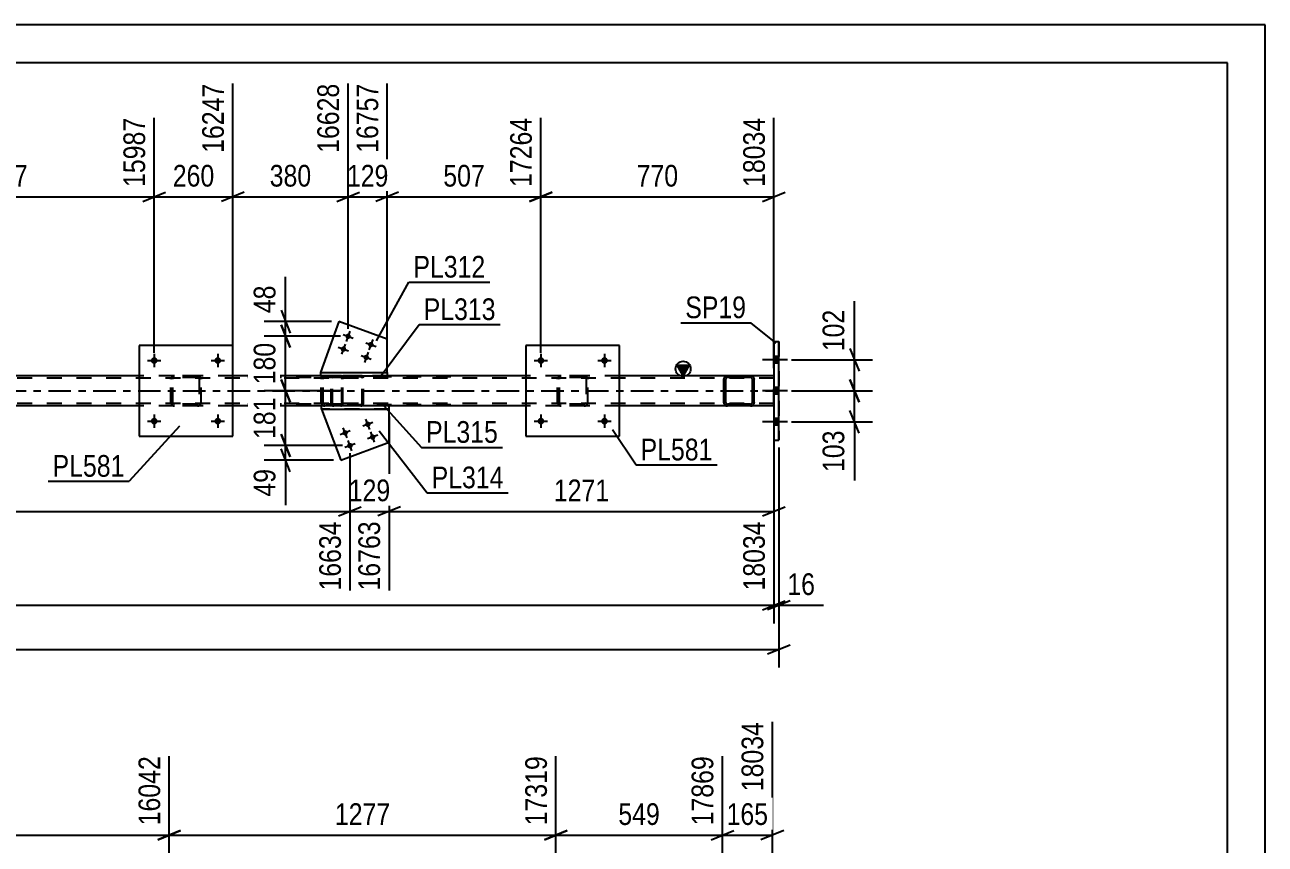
# Model space of a CAD drawing. Header units: millimetres. Extents: x 0 to 841, y 0 to 594.
# Drawn here: x 677.2 to 841, y 485.9 to 594 of the extents above; entities that cross this region are included whole.
import ezdxf

# ---------------------------------------------------------------- set-up
doc = ezdxf.new("R2010")
doc.units = ezdxf.units.MM
doc.linetypes.add('DXK_LINE_DOT2', pattern=[3.9198, 1.9599, -1.9599])
doc.linetypes.add('DXK_LINE_DOT3', pattern=[5.9187, 2.979, -0.9799, 0.9799, -0.9799])
doc.styles.add('Arial Narrow', font='ARIALN.TTF', dxfattribs={"height": 0.2})

# ---------------------------------------------------------------- blocks, each defined once
blk = doc.blocks.new('Unknown-318887657-1133 - 14856')
at = {"color": 5, "linetype": 'Continuous'}
for p, q in [((841, 594), (0, 594)), ((841, 0), (841, 594)), ((836, 589), (5, 589)), ((836, 5), (836, 589))]:
    blk.add_line(p, q, dxfattribs=at)
blk = doc.blocks.new('Part-318887657-5151 - 5121')
at = {"color": 2, "linetype": 'Continuous'}
for p, q in [((716.36, 543.29), (718.92, 536.52)), ((725.28, 538.92), (725.28, 543.29)), ((718.92, 536.52), (725.28, 538.92))]:
    blk.add_line(p, q, dxfattribs=at)
at = {"color": 7, "linetype": 'DXK_LINE_DOT2'}
blk.add_line((725.28, 543.29), (716.36, 543.29), dxfattribs=at)
blk = doc.blocks.new('Bolt-318887657-5152 - 5121')
at = {"linetype": 'Continuous'}
for points in [[(720.2, 552.76, -1), (719.53, 553.01, -1)], [(723.21, 551.67, -1), (722.53, 551.91, -1)], [(719.59, 551.07, -1), (718.91, 551.32, -1)], [(722.59, 549.98, -1), (721.92, 550.22, -1)]]:
    blk.add_hatch(color=1, dxfattribs=at).paths.add_polyline_path(points)
at = {"color": 1, "linetype": 'Continuous'}
for p, q in [((719.19, 553.13), (720.54, 552.64)), ((720.11, 553.56), (719.62, 552.21)), ((723.12, 552.47), (722.62, 551.11)), ((718.57, 551.44), (719.92, 550.95)), ((719.49, 551.87), (719, 550.52)), ((722.5, 550.78), (722.01, 549.42)), ((722.19, 552.04), (723.55, 551.54)), ((721.58, 550.35), (722.93, 549.85))]:
    blk.add_line(p, q, dxfattribs=at)
blk = doc.blocks.new('Part-318887657-5140 - 5121')
at = {"color": 2, "linetype": 'Continuous'}
for p, q in [((755.73, 551.69), (743.33, 551.69)), ((743.33, 551.69), (743.33, 539.69)), ((755.73, 539.69), (755.73, 551.69)), ((743.33, 539.69), (755.73, 539.69))]:
    blk.add_line(p, q, dxfattribs=at)
blk = doc.blocks.new('Bolt-318887657-5141 - 5121')
at = {"linetype": 'Continuous'}
for points in [[(722.13, 541.15, -1), (722.81, 541.4, -1)], [(719.14, 540.02, -1), (719.81, 540.27, -1)], [(722.77, 539.46, -1), (723.44, 539.72, -1)], [(719.77, 538.33, -1), (720.45, 538.59, -1)]]:
    blk.add_hatch(color=1, dxfattribs=at).paths.add_polyline_path(points)
at = {"color": 1, "linetype": 'Continuous'}
for p, q in [((719.73, 539.47), (719.22, 540.82)), ((723.14, 541.53), (721.79, 541.02)), ((722.72, 540.6), (722.21, 541.95)), ((720.15, 540.4), (718.8, 539.89)), ((720.36, 537.79), (719.86, 539.13)), ((723.78, 539.85), (722.43, 539.34)), ((723.36, 538.92), (722.85, 540.26)), ((720.78, 538.71), (719.44, 538.21))]:
    blk.add_line(p, q, dxfattribs=at)
blk = doc.blocks.new('Part-318887657-5146 - 5121')
at = {"color": 2, "linetype": 'Continuous'}
for p, q in [((725.28, 543.69), (716.36, 543.69)), ((716.36, 543.29), (716.36, 543.69)), ((716.36, 543.29), (725.28, 543.29)), ((725.28, 543.29), (725.28, 543.69))]:
    blk.add_line(p, q, dxfattribs=at)
blk = doc.blocks.new('Part-318887657-5157 - 5121')
at = {"color": 2, "linetype": 'Continuous'}
for p, q in [((718.65, 554.82), (716.2, 548.09)), ((725.04, 552.49), (718.65, 554.82)), ((725.04, 548.09), (725.04, 552.49))]:
    blk.add_line(p, q, dxfattribs=at)
at = {"color": 7, "linetype": 'DXK_LINE_DOT2'}
blk.add_line((716.2, 548.09), (725.04, 548.09), dxfattribs=at)
blk = doc.blocks.new('Bolt-318887657-5191 - 5121')
at = {"linetype": 'Continuous'}
for points in [[(694.69, 549.69, -1), (693.81, 549.69, -1)], [(703.09, 549.69, -1), (702.21, 549.69, -1)]]:
    blk.add_hatch(color=1, dxfattribs=at).paths.add_polyline_path(points)
at = {"color": 1, "linetype": 'Continuous'}
for p, q in [((694.25, 550.57), (694.25, 548.81)), ((702.65, 550.57), (702.65, 548.81)), ((693.37, 549.69), (695.13, 549.69)), ((701.77, 549.69), (703.53, 549.69))]:
    blk.add_line(p, q, dxfattribs=at)
blk = doc.blocks.new('Bolt-318887657-5192 - 5121')
at = {"linetype": 'Continuous'}
for points in [[(694.69, 541.69, -1), (693.81, 541.69, -1)], [(703.09, 541.69, -1), (702.21, 541.69, -1)]]:
    blk.add_hatch(color=1, dxfattribs=at).paths.add_polyline_path(points)
at = {"color": 1, "linetype": 'Continuous'}
for p, q in [((694.25, 542.57), (694.25, 540.81)), ((702.65, 542.57), (702.65, 540.81)), ((693.37, 541.69), (695.13, 541.69)), ((701.77, 541.69), (703.53, 541.69))]:
    blk.add_line(p, q, dxfattribs=at)
blk = doc.blocks.new('Bolt-318887657-5197 - 5121')
at = {"linetype": 'Continuous'}
for points in [[(745.77, 549.69, -1), (744.89, 549.69, -1)], [(754.17, 549.69, -1), (753.29, 549.69, -1)]]:
    blk.add_hatch(color=1, dxfattribs=at).paths.add_polyline_path(points)
at = {"color": 1, "linetype": 'Continuous'}
for p, q in [((745.33, 550.57), (745.33, 548.81)), ((753.73, 550.57), (753.73, 548.81)), ((744.45, 549.69), (746.21, 549.69)), ((752.85, 549.69), (754.61, 549.69))]:
    blk.add_line(p, q, dxfattribs=at)
blk = doc.blocks.new('Bolt-318887657-5198 - 5121')
at = {"linetype": 'Continuous'}
for points in [[(745.77, 541.69, -1), (744.89, 541.69, -1)], [(754.17, 541.69, -1), (753.29, 541.69, -1)]]:
    blk.add_hatch(color=1, dxfattribs=at).paths.add_polyline_path(points)
at = {"color": 1, "linetype": 'Continuous'}
for p, q in [((745.33, 542.57), (745.33, 540.81)), ((753.73, 542.57), (753.73, 540.81)), ((744.45, 541.69), (746.21, 541.69)), ((752.85, 541.69), (754.61, 541.69))]:
    blk.add_line(p, q, dxfattribs=at)
blk = doc.blocks.new('Part-318887657-5251 - 5121')
at = {"color": 7, "linetype": 'DXK_LINE_DOT2'}
for p, q in [((747.53, 547.21), (747.56, 547.4)), ((747.56, 547.4), (747.53, 547.21)), ((747.77, 547.21), (747.79, 547.3)), ((747.79, 547.3), (747.84, 547.38)), ((747.82, 547.66), (748.01, 547.69)), ((748.01, 547.69), (747.82, 547.66)), ((747.84, 547.38), (747.92, 547.43)), ((747.92, 547.43), (748.01, 547.45)), ((751.05, 547.69), (748.01, 547.69)), ((751.05, 547.45), (748.01, 547.45)), ((751.05, 547.69), (751.23, 547.66)), ((751.23, 547.66), (751.05, 547.69)), ((751.05, 547.45), (751.14, 547.43)), ((751.14, 547.43), (751.22, 547.38)), ((751.22, 547.38), (751.27, 547.3)), ((751.27, 547.3), (751.29, 547.21)), ((751.49, 547.4), (751.53, 547.21)), ((751.53, 547.21), (751.49, 547.4)), ((747.53, 544.17), (747.53, 547.21)), ((747.77, 544.17), (747.77, 547.21)), ((751.29, 547.21), (751.29, 544.17)), ((751.53, 544.17), (751.53, 547.21)), ((747.56, 543.99), (747.53, 544.17)), ((747.53, 544.17), (747.56, 543.99)), ((747.79, 544.08), (747.77, 544.17)), ((747.84, 544), (747.79, 544.08)), ((747.92, 543.95), (747.84, 544)), ((751.22, 544), (751.14, 543.95)), ((751.27, 544.08), (751.22, 544)), ((751.29, 544.17), (751.27, 544.08)), ((751.53, 544.17), (751.49, 543.99)), ((751.49, 543.99), (751.53, 544.17)), ((748.01, 543.69), (747.82, 543.73)), ((747.82, 543.73), (748.01, 543.69)), ((748.01, 543.93), (747.92, 543.95)), ((751.05, 543.93), (748.01, 543.93)), ((751.05, 543.69), (748.01, 543.69)), ((751.14, 543.95), (751.05, 543.93)), ((751.23, 543.73), (751.05, 543.69)), ((751.05, 543.69), (751.23, 543.73))]:
    blk.add_line(p, q, dxfattribs=at)
for centre, start, end in [((748.01, 547.21), 112.5, 157.5), ((748.01, 547.21), 112.5, 157.5), ((751.05, 547.21), 22.5, 67.5), ((751.05, 547.21), 22.5, 67.5), ((748.01, 544.17), 202.5, 247.5), ((748.01, 544.17), 202.5, 247.5), ((751.05, 544.17), 292.5, 337.5), ((751.05, 544.17), 292.5, 337.5)]:
    blk.add_arc(centre, 0.48, start, end, dxfattribs=at)
blk = doc.blocks.new('Part-318887657-5256 - 5121')
at = {"color": 2, "linetype": 'Continuous'}
for p, q in [((704.65, 551.69), (692.25, 551.69)), ((692.25, 551.69), (692.25, 539.69)), ((704.65, 539.69), (704.65, 551.69)), ((692.25, 539.69), (704.65, 539.69))]:
    blk.add_line(p, q, dxfattribs=at)
blk = doc.blocks.new('Part-318887657-5257 - 5121')
at = {"color": 7, "linetype": 'DXK_LINE_DOT2'}
for p, q in [((696.45, 547.21), (696.48, 547.4)), ((696.48, 547.4), (696.45, 547.21)), ((696.69, 547.21), (696.71, 547.3)), ((696.71, 547.3), (696.76, 547.38)), ((696.74, 547.66), (696.93, 547.69)), ((696.93, 547.69), (696.74, 547.66)), ((696.76, 547.38), (696.84, 547.43)), ((696.84, 547.43), (696.93, 547.45)), ((699.97, 547.69), (696.93, 547.69)), ((699.97, 547.45), (696.93, 547.45)), ((699.97, 547.69), (700.15, 547.66)), ((700.15, 547.66), (699.97, 547.69)), ((699.97, 547.45), (700.06, 547.43)), ((700.06, 547.43), (700.14, 547.38)), ((700.14, 547.38), (700.19, 547.3)), ((700.19, 547.3), (700.21, 547.21)), ((700.41, 547.4), (700.45, 547.21)), ((700.45, 547.21), (700.41, 547.4)), ((696.45, 544.17), (696.45, 547.21)), ((696.69, 544.17), (696.69, 547.21)), ((700.21, 547.21), (700.21, 544.17)), ((700.45, 544.17), (700.45, 547.21)), ((696.48, 543.99), (696.45, 544.17)), ((696.45, 544.17), (696.48, 543.99)), ((696.71, 544.08), (696.69, 544.17)), ((696.76, 544), (696.71, 544.08)), ((696.84, 543.95), (696.76, 544)), ((700.14, 544), (700.06, 543.95)), ((700.19, 544.08), (700.14, 544)), ((700.21, 544.17), (700.19, 544.08)), ((700.45, 544.17), (700.41, 543.99)), ((700.41, 543.99), (700.45, 544.17)), ((696.93, 543.69), (696.74, 543.73)), ((696.74, 543.73), (696.93, 543.69)), ((696.93, 543.93), (696.84, 543.95)), ((699.97, 543.93), (696.93, 543.93)), ((699.97, 543.69), (696.93, 543.69)), ((700.06, 543.95), (699.97, 543.93)), ((700.15, 543.73), (699.97, 543.69)), ((699.97, 543.69), (700.15, 543.73))]:
    blk.add_line(p, q, dxfattribs=at)
at = {"color": 7, "linetype": 'DXK_LINE_DOT3'}
blk.add_line((698.45, 545.69), (698.45, 545.69), dxfattribs=at)
at = {"color": 7, "linetype": 'DXK_LINE_DOT2'}
for centre, start, end in [((696.93, 547.21), 112.5, 157.5), ((696.93, 547.21), 112.5, 157.5), ((699.97, 547.21), 22.5, 67.5), ((699.97, 547.21), 22.5, 67.5), ((696.93, 544.17), 202.5, 247.5), ((696.93, 544.17), 202.5, 247.5), ((699.97, 544.17), 292.5, 337.5), ((699.97, 544.17), 292.5, 337.5)]:
    blk.add_arc(centre, 0.48, start, end, dxfattribs=at)
blk = doc.blocks.new('Part-318887657-5274 - 5121')
at = {"color": 2, "linetype": 'Continuous'}
for p, q in [((716.2, 548.09), (716.2, 547.69)), ((716.2, 548.09), (725.04, 548.09)), ((716.2, 547.69), (725.04, 547.69)), ((725.04, 548.09), (725.04, 547.69))]:
    blk.add_line(p, q, dxfattribs=at)
blk = doc.blocks.new('Part-318887657-5275 - 5121')
at = {"color": 2, "linetype": 'Continuous'}
for p, q in [((769.54, 547.39), (769.5, 547.21)), ((769.76, 547.3), (769.74, 547.21)), ((769.81, 547.38), (769.76, 547.3)), ((769.98, 547.69), (769.8, 547.65)), ((769.89, 547.43), (769.81, 547.38)), ((769.98, 547.45), (769.89, 547.43)), ((773.02, 547.69), (769.98, 547.69)), ((773.02, 547.45), (769.98, 547.45)), ((773.21, 547.65), (773.02, 547.69)), ((773.12, 547.43), (773.02, 547.45)), ((773.19, 547.38), (773.12, 547.43)), ((773.25, 547.3), (773.19, 547.38)), ((773.26, 547.21), (773.25, 547.3)), ((773.5, 547.21), (773.47, 547.39)), ((769.5, 544.17), (769.5, 547.21)), ((769.74, 544.17), (769.74, 547.21)), ((773.26, 544.17), (773.26, 547.21)), ((773.5, 544.17), (773.5, 547.21)), ((769.5, 544.17), (769.54, 543.98)), ((769.74, 544.17), (769.76, 544.07)), ((769.76, 544.07), (769.81, 544)), ((769.81, 544), (769.89, 543.95)), ((773.12, 543.95), (773.19, 544)), ((773.19, 544), (773.25, 544.07)), ((773.25, 544.07), (773.26, 544.17)), ((773.47, 543.98), (773.5, 544.17)), ((769.8, 543.72), (769.98, 543.69)), ((769.89, 543.95), (769.98, 543.93)), ((773.02, 543.93), (769.98, 543.93)), ((773.02, 543.69), (769.98, 543.69)), ((773.02, 543.93), (773.12, 543.95)), ((773.02, 543.69), (773.21, 543.72))]:
    blk.add_line(p, q, dxfattribs=at)
at = {"color": 7, "linetype": 'DXK_LINE_DOT2'}
for p, q in [((769.5, 547.21), (769.54, 547.39)), ((769.8, 547.65), (769.98, 547.69)), ((773.02, 547.69), (773.21, 547.65)), ((773.47, 547.39), (773.5, 547.21)), ((769.54, 543.98), (769.5, 544.17)), ((773.5, 544.17), (773.47, 543.98)), ((769.98, 543.69), (769.8, 543.72)), ((773.21, 543.72), (773.02, 543.69))]:
    blk.add_line(p, q, dxfattribs=at)
at = {"color": 7, "linetype": 'DXK_LINE_DOT3'}
blk.add_line((771.5, 545.69), (771.5, 545.69), dxfattribs=at)
at = {"color": 2, "linetype": 'Continuous'}
for centre, start, end in [((769.98, 547.21), 112.5, 157.5), ((773.02, 547.21), 22.5, 67.5), ((769.98, 544.17), 202.5, 247.5), ((773.02, 544.17), 292.5, 337.5)]:
    blk.add_arc(centre, 0.48, start, end, dxfattribs=at)
at = {"color": 7, "linetype": 'DXK_LINE_DOT2'}
for centre, start, end in [((769.98, 547.21), 112.5, 157.5), ((773.02, 547.21), 22.5, 67.5), ((769.98, 544.17), 202.5, 247.5), ((773.02, 544.17), 292.5, 337.5)]:
    blk.add_arc(centre, 0.48, start, end, dxfattribs=at)
blk = doc.blocks.new('Part-318887657-5306 - 5121')
at = {"color": 2, "linetype": 'Continuous'}
for p, q in [((776.11, 552.19), (776.11, 552.19)), ((776.11, 552.19), (776.75, 552.19)), ((776.11, 552.19), (776.11, 539.19)), ((776.75, 539.19), (776.75, 552.19)), ((776.11, 539.19), (776.11, 539.19)), ((776.11, 539.19), (776.75, 539.19))]:
    blk.add_line(p, q, dxfattribs=at)
at = {"color": 7, "linetype": 'DXK_LINE_DOT2'}
for p, q in [((776.11, 552.19), (776.11, 539.19)), ((776.75, 552.19), (776.75, 552.19)), ((776.75, 552.19), (776.75, 539.19)), ((776.75, 539.19), (776.75, 539.19))]:
    blk.add_line(p, q, dxfattribs=at)
blk = doc.blocks.new('Part-318887657-5320 - 5121')
at = {"color": 7, "linetype": 'DXK_LINE_DOT2'}
for p, q in [((718.9, 547.69), (706.61, 547.69)), ((718.9, 547.45), (706.61, 547.45)), ((716.32, 547.3), (716.3, 547.21)), ((716.34, 547.4), (716.32, 547.3)), ((716.55, 547.21), (716.57, 547.3)), ((716.57, 547.3), (716.63, 547.38)), ((716.8, 547.69), (716.61, 547.66)), ((716.63, 547.38), (716.71, 547.43)), ((716.71, 547.43), (716.8, 547.45)), ((717.62, 547.45), (717.62, 547.69)), ((719, 547.66), (718.9, 547.69)), ((718.9, 547.45), (718.95, 547.43)), ((718.95, 547.43), (718.99, 547.38)), ((718.99, 547.38), (719.02, 547.3)), ((719.09, 547.55), (719, 547.66)), ((719.02, 547.3), (719.03, 547.21)), ((719.15, 547.4), (719.09, 547.55)), ((719.17, 547.21), (719.15, 547.4)), ((716.3, 544.17), (716.3, 547.21)), ((716.55, 544.17), (716.55, 547.21)), ((719.03, 544.17), (719.03, 547.21)), ((719.17, 544.17), (719.17, 547.21)), ((716.3, 544.17), (716.32, 544.09)), ((716.32, 544.09), (716.34, 543.99)), ((716.57, 544.08), (716.55, 544.17)), ((716.63, 544), (716.57, 544.08)), ((716.71, 543.95), (716.63, 544)), ((718.99, 544), (718.95, 543.95)), ((719.02, 544.08), (718.99, 544)), ((719.03, 544.17), (719.02, 544.08)), ((719.09, 543.83), (719.15, 543.99)), ((719.15, 543.99), (719.17, 544.17)), ((718.9, 543.93), (706.61, 543.93)), ((718.9, 543.69), (706.61, 543.69)), ((716.61, 543.73), (716.8, 543.69)), ((716.8, 543.93), (716.71, 543.95)), ((717.62, 543.69), (717.62, 543.93)), ((718.95, 543.95), (718.9, 543.93)), ((718.9, 543.69), (719, 543.73)), ((719, 543.73), (719.09, 543.83))]:
    blk.add_line(p, q, dxfattribs=at)
for centre, start, end in [((716.79, 547.2), 111.1941, 156.1506), ((716.79, 544.19), 203.8494, 248.8059)]:
    blk.add_arc(centre, 0.492, start, end, dxfattribs=at)
blk = doc.blocks.new('Part-318887657-5322 - 5121')
at = {"color": 7, "linetype": 'DXK_LINE_DOT2'}
for p, q in [((717.65, 547.49), (717.62, 547.37)), ((717.62, 544.01), (717.62, 547.37)), ((717.79, 547.37), (717.8, 547.43)), ((717.79, 544.01), (717.79, 547.37)), ((717.8, 547.43), (717.84, 547.49)), ((717.96, 547.69), (717.83, 547.67)), ((717.84, 547.49), (717.9, 547.52)), ((717.9, 547.52), (717.96, 547.53)), ((733.44, 547.69), (717.96, 547.69)), ((733.44, 547.53), (717.96, 547.53)), ((721.67, 547.67), (721.54, 547.69)), ((721.54, 547.53), (721.6, 547.52)), ((721.6, 547.52), (721.63, 547.5)), ((721.63, 547.5), (721.66, 547.49)), ((721.66, 547.49), (721.69, 547.43)), ((721.69, 547.43), (721.71, 547.37)), ((721.71, 544.01), (721.71, 547.37)), ((721.88, 547.37), (721.85, 547.49)), ((721.88, 544.01), (721.88, 547.37)), ((717.62, 544.01), (717.65, 543.89)), ((717.8, 543.95), (717.79, 544.01)), ((721.71, 544.01), (721.69, 543.95)), ((721.85, 543.89), (721.88, 544.01)), ((717.84, 543.9), (717.8, 543.95)), ((717.83, 543.72), (717.96, 543.69)), ((717.9, 543.86), (717.84, 543.9)), ((717.96, 543.85), (717.9, 543.86)), ((733.44, 543.85), (717.96, 543.85)), ((733.44, 543.69), (717.96, 543.69)), ((721.54, 543.85), (721.6, 543.86)), ((721.54, 543.69), (721.67, 543.72)), ((721.6, 543.86), (721.63, 543.88)), ((721.63, 543.88), (721.66, 543.9)), ((721.69, 543.95), (721.66, 543.9))]:
    blk.add_line(p, q, dxfattribs=at)
for centre, start, end in [((717.95, 547.36), 110.7583, 155.68), ((721.55, 547.36), 24.32, 69.2417), ((717.95, 544.03), 204.32, 249.2417)]:
    blk.add_arc(centre, 0.331, start, end, dxfattribs=at)
blk = doc.blocks.new('Bolt-318887657-5366 - 5121')
at = {"linetype": 'Continuous'}
for points in [[(776.75, 549.35), (776.75, 550.23), (776.11, 550.23), (776.11, 549.35)], [(776.75, 549.35), (776.75, 550.23), (776.11, 550.23), (776.11, 549.35)], [(776.75, 549.35), (776.75, 550.23), (776.11, 550.23), (776.11, 549.35)], [(776.75, 545.25), (776.75, 546.13), (776.11, 546.13), (776.11, 545.25)], [(776.75, 545.25), (776.75, 546.13), (776.11, 546.13), (776.11, 545.25)], [(776.75, 541.15), (776.75, 542.03), (776.11, 542.03), (776.11, 541.15)], [(776.75, 541.15), (776.75, 542.03), (776.11, 542.03), (776.11, 541.15)], [(776.75, 541.15), (776.75, 542.03), (776.11, 542.03), (776.11, 541.15)]]:
    blk.add_hatch(color=1, dxfattribs=at).paths.add_polyline_path(points)
at = {"color": 1, "linetype": 'Continuous'}
for p, q in [((777.91, 549.79), (774.59, 549.79)), ((777.91, 549.79), (774.59, 549.79)), ((777.91, 549.79), (774.59, 549.79)), ((776.75, 550.23), (776.11, 550.23)), ((776.75, 550.23), (776.11, 550.23)), ((776.75, 550.23), (776.11, 550.23)), ((776.75, 549.35), (776.11, 549.35)), ((776.75, 549.35), (776.11, 549.35)), ((776.75, 549.35), (776.11, 549.35)), ((777.91, 545.69), (774.59, 545.69)), ((777.91, 545.69), (774.59, 545.69)), ((776.75, 546.13), (776.11, 546.13)), ((776.75, 546.13), (776.11, 546.13)), ((776.75, 545.25), (776.11, 545.25)), ((776.75, 545.25), (776.11, 545.25)), ((777.91, 541.59), (774.59, 541.59)), ((777.91, 541.59), (774.59, 541.59)), ((777.91, 541.59), (774.59, 541.59)), ((776.75, 542.03), (776.11, 542.03)), ((776.75, 542.03), (776.11, 542.03)), ((776.75, 542.03), (776.11, 542.03)), ((776.75, 541.15), (776.11, 541.15)), ((776.75, 541.15), (776.11, 541.15)), ((776.75, 541.15), (776.11, 541.15))]:
    blk.add_line(p, q, dxfattribs=at)
blk = doc.blocks.new('Part-318887657-5373 - 5121')
at = {"linetype": 'Continuous'}
blk.add_hatch(color=2, dxfattribs=at).paths.add_polyline_path([(764.11, 547.69), (763.31, 549.09), (764.91, 549.09)])
at = {"color": 2, "linetype": 'Continuous'}
for p, q in [((764.11, 547.69), (763.31, 549.09)), ((763.31, 549.09), (764.91, 549.09)), ((764.91, 549.09), (764.11, 547.69)), ((692.25, 547.69), (653.57, 547.69)), ((716.2, 547.69), (704.65, 547.69)), ((743.33, 547.69), (725.04, 547.69)), ((776.11, 547.69), (755.73, 547.69)), ((692.25, 543.69), (653.57, 543.69)), ((716.36, 543.69), (704.65, 543.69)), ((743.33, 543.69), (725.28, 543.69)), ((769.96, 543.69), (755.73, 543.69)), ((776.11, 543.69), (773.05, 543.69))]:
    blk.add_line(p, q, dxfattribs=at)
at = {"color": 7, "linetype": 'DXK_LINE_DOT2'}
for p, q in [((776.11, 547.37), (112.08, 547.37)), ((704.65, 547.69), (692.25, 547.69)), ((725.04, 547.69), (716.2, 547.69)), ((755.73, 547.69), (743.33, 547.69)), ((776.11, 544.01), (776.11, 547.69)), ((776.11, 547.69), (776.11, 547.69)), ((776.11, 547.69), (776.11, 547.69)), ((776.11, 547.69), (776.11, 547.64)), ((776.11, 547.64), (776.11, 547.05)), ((776.11, 543.69), (776.11, 547.37)), ((776.11, 547.37), (776.11, 547.37)), ((776.11, 544.01), (112.08, 544.01)), ((776.11, 543.74), (776.11, 544.33)), ((776.11, 544.01), (776.11, 544.01)), ((704.65, 543.69), (692.25, 543.69)), ((725.28, 543.69), (716.36, 543.69)), ((755.73, 543.69), (743.33, 543.69)), ((773.05, 543.69), (769.96, 543.69)), ((776.11, 543.69), (776.11, 543.74)), ((776.11, 543.69), (776.11, 543.69)), ((776.11, 543.69), (776.11, 543.69))]:
    blk.add_line(p, q, dxfattribs=at)
at = {"color": 7, "linetype": 'DXK_LINE_DOT3'}
blk.add_line((112.08, 545.69), (776.11, 545.69), dxfattribs=at)
at = {"color": 2, "linetype": 'Continuous'}
blk.add_circle((764.11, 548.59), 1, dxfattribs=at)
blk = doc.blocks.new('StraightDimension-318887657-14561 - 5121')
at = {"color": 7, "linetype": 'Continuous'}
for p, q in [((719.11, 545.69), (708.76, 545.69)), ((711.01, 547.19), (712.21, 544.19)), ((711.61, 538.46), (711.61, 545.69)), ((712.21, 536.96), (711.01, 539.96)), ((719.11, 538.46), (708.76, 538.46))]:
    blk.add_line(p, q, dxfattribs=at)
at = {"color": 0}
blk.add_wipeout([(710.86, 545.42), (706.66, 545.42), (706.66, 538.73), (710.86, 538.73)], dxfattribs=at)
at = {"color": 3, "style": 'Arial Narrow'}
blk.add_text('181', height=2.863, rotation=90.0002, dxfattribs=at).set_placement((710.26, 539.33))
blk = doc.blocks.new('StraightDimension-318887657-5585 - 5121')
at = {"color": 7, "linetype": 'Continuous'}
for p, q in [((704.65, 548.69), (704.65, 586.24)), ((694.25, 550.69), (694.25, 581.74)), ((692.75, 570.7), (695.75, 571.9)), ((706.15, 571.9), (703.15, 570.7)), ((694.25, 571.3), (704.65, 571.3))]:
    blk.add_line(p, q, dxfattribs=at)
at = {"color": 0}
blk.add_wipeout([(702.79, 572.05), (702.79, 576.25), (696.11, 576.25), (696.11, 572.05)], dxfattribs=at)
at = {"color": 3, "style": 'Arial Narrow'}
blk.add_text('260', height=2.863, dxfattribs=at).set_placement((696.71, 572.65))
at = {"color": 0, "linetype": 'Continuous'}
blk.add_wipeout([(704.05, 586.84), (699.85, 586.84), (699.85, 576.5), (704.05, 576.5)], dxfattribs=at)
at = {"color": 3, "linetype": 'Continuous', "style": 'Arial Narrow'}
blk.add_text('16247', height=2.863, rotation=90.0002, dxfattribs=at).set_placement((703.45, 577.1))
blk = doc.blocks.new('StraightDimension-318887657-5603 - 5121')
at = {"color": 7, "linetype": 'Continuous'}
for p, q in [((653.57, 548.69), (653.57, 586.24)), ((694.25, 550.69), (694.25, 581.74)), ((655.07, 571.9), (652.07, 570.7)), ((692.75, 570.7), (695.75, 571.9)), ((653.57, 571.3), (694.25, 571.3))]:
    blk.add_line(p, q, dxfattribs=at)
at = {"color": 0, "linetype": 'Continuous'}
blk.add_wipeout([(693.65, 582.34), (689.45, 582.34), (689.45, 572), (693.65, 572)], dxfattribs=at)
at = {"color": 0}
blk.add_wipeout([(678.16, 572.05), (678.16, 576.25), (669.65, 576.25), (669.65, 572.05)], dxfattribs=at)
at = {"color": 3, "linetype": 'Continuous', "style": 'Arial Narrow'}
blk.add_text('15987', height=2.863, rotation=90.0002, dxfattribs=at).set_placement((693.05, 572.6))
at = {"color": 3, "style": 'Arial Narrow'}
blk.add_text('1017', height=2.863, dxfattribs=at).set_placement((670.25, 572.65))
blk = doc.blocks.new('StraightDimension-318887657-14559 - 5121')
at = {"color": 7, "linetype": 'Continuous'}
for p, q in [((711.01, 556.32), (712.21, 553.32)), ((717.65, 554.82), (708.76, 554.82)), ((712.21, 551.39), (711.01, 554.39)), ((711.61, 552.89), (711.61, 554.82)), ((718.86, 552.89), (708.76, 552.89))]:
    blk.add_line(p, q, dxfattribs=at)
at = {"color": 0}
blk.add_wipeout([(710.86, 560.2), (706.66, 560.2), (706.66, 555.34), (710.86, 555.34)], dxfattribs=at)
at = {"color": 7, "linetype": 'Continuous'}
blk.add_line((711.61, 554.82), (711.61, 560.73), dxfattribs=at)
blk.add_line((711.61, 554.82), (711.61, 560.73), dxfattribs=at)
at = {"color": 3, "style": 'Arial Narrow'}
blk.add_text('48', height=2.863, rotation=90.0002, dxfattribs=at).set_placement((710.26, 555.94))
blk = doc.blocks.new('StraightDimension-318887657-5445 - 5121')
at = {"color": 7, "linetype": 'Continuous'}
for p, q in [((776.11, 542.69), (776.11, 519.33)), ((725.28, 542.29), (725.28, 519.33)), ((726.78, 530.37), (723.78, 529.17)), ((725.28, 529.77), (776.11, 529.77)), ((774.61, 529.17), (777.61, 530.37))]:
    blk.add_line(p, q, dxfattribs=at)
at = {"color": 0}
blk.add_wipeout([(754.95, 530.52), (754.95, 534.72), (746.44, 534.72), (746.44, 530.52)], dxfattribs=at)
at = {"color": 0, "linetype": 'Continuous'}
blk.add_wipeout([(775.51, 529.07), (771.31, 529.07), (771.31, 518.73), (775.51, 518.73)], dxfattribs=at)
at = {"color": 3, "style": 'Arial Narrow'}
blk.add_text('1271', height=2.863, dxfattribs=at).set_placement((747.04, 531.12))
at = {"color": 3, "linetype": 'Continuous', "style": 'Arial Narrow'}
blk.add_text('18034', height=2.863, rotation=90.0002, dxfattribs=at).set_placement((774.91, 519.33))
blk = doc.blocks.new('StraightDimension-318887657-5449 - 5121')
at = {"color": 7, "linetype": 'Continuous'}
for p, q in [((725.28, 542.29), (725.28, 519.33)), ((720.11, 537.46), (720.11, 519.33)), ((718.61, 529.17), (721.61, 530.37)), ((720.11, 529.77), (725.28, 529.77)), ((726.78, 530.37), (723.78, 529.17))]:
    blk.add_line(p, q, dxfattribs=at)
at = {"color": 0}
blk.add_wipeout([(726.04, 530.52), (726.04, 534.72), (719.35, 534.72), (719.35, 530.52)], dxfattribs=at)
at = {"color": 0, "linetype": 'Continuous'}
blk.add_wipeout([(724.68, 529.07), (720.48, 529.07), (720.48, 518.73), (724.68, 518.73)], dxfattribs=at)
at = {"color": 3, "style": 'Arial Narrow'}
blk.add_text('129', height=2.863, dxfattribs=at).set_placement((719.95, 531.12))
at = {"color": 3, "linetype": 'Continuous', "style": 'Arial Narrow'}
blk.add_text('16763', height=2.863, rotation=90.0002, dxfattribs=at).set_placement((724.08, 519.33))
blk = doc.blocks.new('StraightDimension-318887657-5455 - 5121')
at = {"color": 7, "linetype": 'Continuous'}
for p, q in [((720.11, 537.46), (720.11, 519.33)), ((70.16, 529.77), (720.11, 529.77)), ((718.61, 529.17), (721.61, 530.37))]:
    blk.add_line(p, q, dxfattribs=at)
at = {"color": 0, "linetype": 'Continuous'}
blk.add_wipeout([(719.51, 529.07), (715.31, 529.07), (715.31, 518.73), (719.51, 518.73)], dxfattribs=at)
at = {"color": 3, "linetype": 'Continuous', "style": 'Arial Narrow'}
blk.add_text('16634', height=2.863, rotation=90.0002, dxfattribs=at).set_placement((718.91, 519.33))
blk = doc.blocks.new('StraightDimension-318887657-5483 - 5121')
at = {"color": 7, "linetype": 'Continuous'}
for p, q in [((776.75, 538.19), (776.75, 509.17)), ((69.52, 511.57), (776.75, 511.57)), ((775.25, 510.97), (778.25, 512.17))]:
    blk.add_line(p, q, dxfattribs=at)
blk = doc.blocks.new('StraightDimension-318887657-5504 - 5121')
at = {"color": 7, "linetype": 'Continuous'}
for p, q in [((776.11, 538.19), (776.11, 514.99)), ((774.61, 516.79), (777.61, 517.99)), ((70.16, 517.39), (776.11, 517.39))]:
    blk.add_line(p, q, dxfattribs=at)
blk = doc.blocks.new('StraightDimension-318887657-5514 - 5121')
at = {"color": 7, "linetype": 'Continuous'}
for p, q in [((776.11, 538.19), (776.11, 514.99)), ((776.75, 538.19), (776.75, 514.99)), ((774.61, 516.79), (777.61, 517.99)), ((778.25, 517.99), (775.25, 516.79)), ((776.11, 517.39), (776.75, 517.39))]:
    blk.add_line(p, q, dxfattribs=at)
at = {"color": 0}
blk.add_wipeout([(782.13, 518.14), (782.13, 522.34), (777.28, 522.34), (777.28, 518.14)], dxfattribs=at)
at = {"color": 7, "linetype": 'Continuous'}
blk.add_line((776.75, 517.39), (782.66, 517.39), dxfattribs=at)
blk.add_line((776.75, 517.39), (782.66, 517.39), dxfattribs=at)
at = {"color": 3, "style": 'Arial Narrow'}
blk.add_text('16', height=2.863, dxfattribs=at).set_placement((777.88, 518.74))
blk = doc.blocks.new('StraightDimension-318887657-5546 - 5121')
at = {"color": 7, "linetype": 'Continuous'}
for p, q in [((745.33, 550.69), (745.33, 581.74)), ((776.11, 548.69), (776.11, 581.74)), ((746.83, 571.9), (743.83, 570.7)), ((774.61, 570.7), (777.61, 571.9)), ((745.33, 571.3), (776.11, 571.3))]:
    blk.add_line(p, q, dxfattribs=at)
at = {"color": 0, "linetype": 'Continuous'}
blk.add_wipeout([(775.51, 582.34), (771.31, 582.34), (771.31, 572), (775.51, 572)], dxfattribs=at)
at = {"color": 0}
blk.add_wipeout([(764.06, 572.05), (764.06, 576.25), (757.38, 576.25), (757.38, 572.05)], dxfattribs=at)
at = {"color": 3, "linetype": 'Continuous', "style": 'Arial Narrow'}
blk.add_text('18034', height=2.863, rotation=90.0002, dxfattribs=at).set_placement((774.91, 572.6))
at = {"color": 3, "style": 'Arial Narrow'}
blk.add_text('770', height=2.863, dxfattribs=at).set_placement((757.98, 572.65))
blk = doc.blocks.new('StraightDimension-318887657-5555 - 5121')
at = {"color": 7, "linetype": 'Continuous'}
for p, q in [((725.04, 549.09), (725.04, 586.24)), ((745.33, 550.69), (745.33, 581.74)), ((726.54, 571.9), (723.54, 570.7)), ((743.83, 570.7), (746.83, 571.9)), ((725.04, 571.3), (745.33, 571.3))]:
    blk.add_line(p, q, dxfattribs=at)
at = {"color": 0, "linetype": 'Continuous'}
blk.add_wipeout([(744.73, 582.34), (740.53, 582.34), (740.53, 572), (744.73, 572)], dxfattribs=at)
at = {"color": 0}
blk.add_wipeout([(738.53, 572.05), (738.53, 576.25), (731.84, 576.25), (731.84, 572.05)], dxfattribs=at)
at = {"color": 3, "linetype": 'Continuous', "style": 'Arial Narrow'}
blk.add_text('17264', height=2.863, rotation=90.0002, dxfattribs=at).set_placement((744.13, 572.6))
at = {"color": 3, "style": 'Arial Narrow'}
blk.add_text('507', height=2.863, dxfattribs=at).set_placement((732.44, 572.65))
blk = doc.blocks.new('StraightDimension-318887657-5564 - 5121')
at = {"color": 7, "linetype": 'Continuous'}
for p, q in [((719.86, 553.89), (719.86, 586.24)), ((725.04, 549.09), (725.04, 586.24)), ((718.36, 570.7), (721.36, 571.9)), ((726.54, 571.9), (723.54, 570.7)), ((719.86, 571.3), (725.04, 571.3))]:
    blk.add_line(p, q, dxfattribs=at)
at = {"color": 0}
blk.add_wipeout([(725.79, 572.05), (725.79, 576.25), (719.11, 576.25), (719.11, 572.05)], dxfattribs=at)
at = {"color": 3, "style": 'Arial Narrow'}
blk.add_text('129', height=2.863, dxfattribs=at).set_placement((719.71, 572.65))
at = {"color": 0, "linetype": 'Continuous'}
blk.add_wipeout([(724.44, 586.84), (720.24, 586.84), (720.24, 576.5), (724.44, 576.5)], dxfattribs=at)
at = {"color": 3, "linetype": 'Continuous', "style": 'Arial Narrow'}
blk.add_text('16757', height=2.863, rotation=90.0002, dxfattribs=at).set_placement((723.84, 577.1))
blk = doc.blocks.new('StraightDimension-318887657-5570 - 5121')
at = {"color": 7, "linetype": 'Continuous'}
for p, q in [((704.65, 548.69), (704.65, 586.24)), ((719.86, 553.89), (719.86, 586.24)), ((706.15, 571.9), (703.15, 570.7)), ((718.36, 570.7), (721.36, 571.9)), ((704.65, 571.3), (719.86, 571.3))]:
    blk.add_line(p, q, dxfattribs=at)
at = {"color": 0}
blk.add_wipeout([(715.6, 572.05), (715.6, 576.25), (708.91, 576.25), (708.91, 572.05)], dxfattribs=at)
at = {"color": 3, "style": 'Arial Narrow'}
blk.add_text('380', height=2.863, dxfattribs=at).set_placement((709.51, 572.65))
at = {"color": 0, "linetype": 'Continuous'}
blk.add_wipeout([(719.26, 586.84), (715.06, 586.84), (715.06, 576.5), (719.26, 576.5)], dxfattribs=at)
at = {"color": 3, "linetype": 'Continuous', "style": 'Arial Narrow'}
blk.add_text('16628', height=2.863, rotation=90.0002, dxfattribs=at).set_placement((718.66, 577.1))
blk = doc.blocks.new('StraightDimension-318887657-14560 - 5121')
at = {"color": 7, "linetype": 'Continuous'}
for p, q in [((711.01, 554.39), (712.21, 551.39)), ((718.86, 552.89), (708.76, 552.89)), ((711.61, 545.69), (711.61, 552.89)), ((719.11, 545.69), (708.76, 545.69)), ((712.21, 544.19), (711.01, 547.19))]:
    blk.add_line(p, q, dxfattribs=at)
at = {"color": 0}
blk.add_wipeout([(710.86, 552.63), (706.66, 552.63), (706.66, 545.95), (710.86, 545.95)], dxfattribs=at)
at = {"color": 3, "style": 'Arial Narrow'}
blk.add_text('180', height=2.863, rotation=90.0002, dxfattribs=at).set_placement((710.26, 546.55))
blk = doc.blocks.new('StraightDimension-318887657-14562 - 5121')
at = {"color": 7, "linetype": 'Continuous'}
for p, q in [((711.01, 539.96), (712.21, 536.96)), ((719.11, 538.46), (708.76, 538.46)), ((712.21, 535.02), (711.01, 538.02)), ((711.61, 536.52), (711.61, 538.46)), ((717.92, 536.52), (708.76, 536.52))]:
    blk.add_line(p, q, dxfattribs=at)
at = {"color": 0}
blk.add_wipeout([(710.86, 535.99), (706.66, 535.99), (706.66, 531.13), (710.86, 531.13)], dxfattribs=at)
at = {"color": 7, "linetype": 'Continuous'}
blk.add_line((711.61, 536.52), (711.61, 530.61), dxfattribs=at)
blk.add_line((711.61, 536.52), (711.61, 530.61), dxfattribs=at)
at = {"color": 3, "style": 'Arial Narrow'}
blk.add_text('49', height=2.863, rotation=90.0002, dxfattribs=at).set_placement((710.26, 531.73))
blk = doc.blocks.new('StraightDimension-318887657-14616 - 5121')
at = {"color": 7, "linetype": 'Continuous'}
for p, q in [((786.15, 551.29), (787.35, 548.29)), ((778.44, 549.79), (789.15, 549.79)), ((786.75, 545.69), (786.75, 549.79)), ((778.44, 545.69), (789.15, 545.69)), ((787.35, 544.19), (786.15, 547.19))]:
    blk.add_line(p, q, dxfattribs=at)
at = {"color": 0}
blk.add_wipeout([(786, 557), (781.8, 557), (781.8, 550.32), (786, 550.32)], dxfattribs=at)
at = {"color": 7, "linetype": 'Continuous'}
blk.add_line((786.75, 549.79), (786.75, 557.53), dxfattribs=at)
blk.add_line((786.75, 549.79), (786.75, 557.53), dxfattribs=at)
at = {"color": 3, "style": 'Arial Narrow'}
blk.add_text('102', height=2.863, rotation=90.0002, dxfattribs=at).set_placement((785.4, 550.92))
blk = doc.blocks.new('StraightDimension-318887657-14617 - 5121')
at = {"color": 7, "linetype": 'Continuous'}
for p, q in [((778.44, 545.69), (789.15, 545.69)), ((786.15, 547.19), (787.35, 544.19)), ((786.75, 541.59), (786.75, 545.69)), ((787.35, 540.09), (786.15, 543.09)), ((778.44, 541.59), (789.15, 541.59))]:
    blk.add_line(p, q, dxfattribs=at)
at = {"color": 0}
blk.add_wipeout([(786, 541.07), (781.8, 541.07), (781.8, 534.38), (786, 534.38)], dxfattribs=at)
at = {"color": 7, "linetype": 'Continuous'}
blk.add_line((786.75, 541.59), (786.75, 533.86), dxfattribs=at)
blk.add_line((786.75, 541.59), (786.75, 533.86), dxfattribs=at)
at = {"color": 3, "style": 'Arial Narrow'}
blk.add_text('103', height=2.863, rotation=90.0002, dxfattribs=at).set_placement((785.4, 534.98))
blk = doc.blocks.new('StraightDimension-318887657-3983 - 3259')
at = {"color": 7, "linetype": 'Continuous'}
for p, q in [((645.16, 447.1), (645.16, 497.48)), ((696.24, 447.1), (696.24, 497.48)), ((646.66, 487.64), (643.66, 486.44)), ((645.16, 487.04), (696.24, 487.04)), ((694.74, 486.44), (697.74, 487.64))]:
    blk.add_line(p, q, dxfattribs=at)
at = {"color": 0, "linetype": 'Continuous'}
blk.add_wipeout([(695.64, 498.08), (691.44, 498.08), (691.44, 487.74), (695.64, 487.74)], dxfattribs=at)
at = {"color": 0}
blk.add_wipeout([(674.95, 487.79), (674.95, 491.99), (666.44, 491.99), (666.44, 487.79)], dxfattribs=at)
at = {"color": 3, "linetype": 'Continuous', "style": 'Arial Narrow'}
blk.add_text('16042', height=2.863, rotation=90.0002, dxfattribs=at).set_placement((695.04, 488.34))
at = {"color": 3, "style": 'Arial Narrow'}
blk.add_text('1277', height=2.863, dxfattribs=at).set_placement((667.04, 488.39))
blk = doc.blocks.new('StraightDimension-318887657-3953 - 3259')
at = {"color": 7, "linetype": 'Continuous'}
for p, q in [((775.9, 439.25), (775.9, 501.98)), ((769.3, 448.05), (769.3, 497.48)), ((767.8, 486.44), (770.8, 487.64)), ((769.3, 487.04), (775.9, 487.04)), ((777.4, 487.64), (774.4, 486.44))]:
    blk.add_line(p, q, dxfattribs=at)
at = {"color": 0}
blk.add_wipeout([(775.94, 487.79), (775.94, 491.99), (769.26, 491.99), (769.26, 487.79)], dxfattribs=at)
at = {"color": 3, "style": 'Arial Narrow'}
blk.add_text('165', height=2.863, dxfattribs=at).set_placement((769.86, 488.39))
at = {"color": 0, "linetype": 'Continuous'}
blk.add_wipeout([(775.3, 502.58), (771.1, 502.58), (771.1, 492.24), (775.3, 492.24)], dxfattribs=at)
at = {"color": 3, "linetype": 'Continuous', "style": 'Arial Narrow'}
blk.add_text('18034', height=2.863, rotation=90.0002, dxfattribs=at).set_placement((774.7, 492.84))
blk = doc.blocks.new('StraightDimension-318887657-3963 - 3259')
at = {"color": 7, "linetype": 'Continuous'}
for p, q in [((747.32, 446.37), (747.32, 497.48)), ((769.3, 448.05), (769.3, 497.48)), ((748.82, 487.64), (745.82, 486.44)), ((747.32, 487.04), (769.3, 487.04)), ((767.8, 486.44), (770.8, 487.64))]:
    blk.add_line(p, q, dxfattribs=at)
at = {"color": 0, "linetype": 'Continuous'}
blk.add_wipeout([(768.69, 498.08), (764.49, 498.08), (764.49, 487.74), (768.69, 487.74)], dxfattribs=at)
at = {"color": 0}
blk.add_wipeout([(761.65, 487.79), (761.65, 491.99), (754.96, 491.99), (754.96, 487.79)], dxfattribs=at)
at = {"color": 3, "linetype": 'Continuous', "style": 'Arial Narrow'}
blk.add_text('17869', height=2.863, rotation=90.0002, dxfattribs=at).set_placement((768.1, 488.34))
at = {"color": 3, "style": 'Arial Narrow'}
blk.add_text('549', height=2.863, dxfattribs=at).set_placement((755.56, 488.39))
blk = doc.blocks.new('StraightDimension-318887657-3973 - 3259')
at = {"color": 7, "linetype": 'Continuous'}
for p, q in [((696.24, 447.1), (696.24, 497.48)), ((747.32, 446.37), (747.32, 497.48)), ((697.74, 487.64), (694.74, 486.44)), ((696.24, 487.04), (747.32, 487.04)), ((745.82, 486.44), (748.82, 487.64))]:
    blk.add_line(p, q, dxfattribs=at)
at = {"color": 0, "linetype": 'Continuous'}
blk.add_wipeout([(746.72, 498.08), (742.52, 498.08), (742.52, 487.74), (746.72, 487.74)], dxfattribs=at)
at = {"color": 0}
blk.add_wipeout([(726.03, 487.79), (726.03, 491.99), (717.52, 491.99), (717.52, 487.79)], dxfattribs=at)
at = {"color": 3, "linetype": 'Continuous', "style": 'Arial Narrow'}
blk.add_text('17319', height=2.863, rotation=90.0002, dxfattribs=at).set_placement((746.12, 488.34))
at = {"color": 3, "style": 'Arial Narrow'}
blk.add_text('1277', height=2.863, dxfattribs=at).set_placement((718.12, 488.39))
blk = doc.blocks.new('Mark-318887657-5136 - 5121')
at = {"color": 0}
blk.add_wipeout([(768, 536.51), (768, 539.51), (758.5, 539.51), (758.5, 536.51)], dxfattribs=at)
blk.add_wipeout([(768, 536.51), (768, 539.51), (758.5, 539.51), (758.5, 536.51)], dxfattribs=at)
at = {"color": 30, "linetype": 'Continuous'}
for p, q in [((754.77, 540.59), (757.9, 535.91)), ((757.9, 535.91), (768.6, 535.91))]:
    blk.add_line(p, q, dxfattribs=at)
at = {"color": 3, "style": 'Arial Narrow'}
blk.add_text('PL581', height=2.863, dxfattribs=at).set_placement((758.5, 536.51))
blk = doc.blocks.new('Mark-318887657-5142 - 5121')
at = {"color": 0}
blk.add_wipeout([(739.67, 538.83), (739.67, 541.83), (730.16, 541.83), (730.16, 538.83)], dxfattribs=at)
blk.add_wipeout([(739.67, 538.83), (739.67, 541.83), (730.16, 541.83), (730.16, 538.83)], dxfattribs=at)
at = {"color": 30, "linetype": 'Continuous'}
for p, q in [((724.63, 543.66), (729.56, 538.23)), ((729.56, 538.23), (740.27, 538.23))]:
    blk.add_line(p, q, dxfattribs=at)
at = {"color": 3, "style": 'Arial Narrow'}
blk.add_text('PL315', height=2.863, dxfattribs=at).set_placement((730.16, 538.83))
blk = doc.blocks.new('Mark-318887657-5147 - 5121')
at = {"color": 0}
blk.add_wipeout([(740.4, 532.83), (740.4, 535.83), (730.9, 535.83), (730.9, 532.83)], dxfattribs=at)
blk.add_wipeout([(740.4, 532.83), (740.4, 535.83), (730.9, 535.83), (730.9, 532.83)], dxfattribs=at)
at = {"color": 30, "linetype": 'Continuous'}
for p, q in [((723.95, 540.42), (730.3, 532.23)), ((730.3, 532.23), (741, 532.23))]:
    blk.add_line(p, q, dxfattribs=at)
at = {"color": 3, "style": 'Arial Narrow'}
blk.add_text('PL314', height=2.863, dxfattribs=at).set_placement((730.9, 532.83))
blk = doc.blocks.new('Mark-318887657-5153 - 5121')
at = {"color": 0}
blk.add_wipeout([(738, 560.64), (738, 563.64), (728.49, 563.64), (728.49, 560.64)], dxfattribs=at)
blk.add_wipeout([(738, 560.64), (738, 563.64), (728.49, 563.64), (728.49, 560.64)], dxfattribs=at)
at = {"color": 30, "linetype": 'Continuous'}
for p, q in [((723.6, 552.31), (727.89, 560.04)), ((727.89, 560.04), (738.6, 560.04))]:
    blk.add_line(p, q, dxfattribs=at)
at = {"color": 3, "style": 'Arial Narrow'}
blk.add_text('PL312', height=2.863, dxfattribs=at).set_placement((728.49, 560.64))
blk = doc.blocks.new('Mark-318887657-5252 - 5121')
at = {"color": 0}
blk.add_wipeout([(690.33, 534.35), (690.33, 537.35), (680.83, 537.35), (680.83, 534.35)], dxfattribs=at)
blk.add_wipeout([(690.33, 534.35), (690.33, 537.35), (680.83, 537.35), (680.83, 534.35)], dxfattribs=at)
at = {"color": 30, "linetype": 'Continuous'}
for p in [(697.61, 541.04), (680.23, 533.75)]:
    blk.add_line(p, (690.93, 533.75), dxfattribs=at)
at = {"color": 3, "style": 'Arial Narrow'}
blk.add_text('PL581', height=2.863, dxfattribs=at).set_placement((680.83, 534.35))
blk = doc.blocks.new('Mark-318887657-5270 - 5121')
at = {"color": 0}
blk.add_wipeout([(739.36, 555.03), (739.36, 558.03), (729.85, 558.03), (729.85, 555.03)], dxfattribs=at)
blk.add_wipeout([(739.36, 555.03), (739.36, 558.03), (729.85, 558.03), (729.85, 555.03)], dxfattribs=at)
at = {"color": 30, "linetype": 'Continuous'}
for p, q in [((724.21, 547.72), (729.25, 554.43)), ((729.25, 554.43), (739.96, 554.43))]:
    blk.add_line(p, q, dxfattribs=at)
at = {"color": 3, "style": 'Arial Narrow'}
blk.add_text('PL313', height=2.863, dxfattribs=at).set_placement((729.85, 555.03))
blk = doc.blocks.new('Mark-318887657-5302 - 5121')
at = {"color": 0}
blk.add_wipeout([(772.44, 555.28), (772.44, 558.28), (764.4, 558.28), (764.4, 555.28)], dxfattribs=at)
blk.add_wipeout([(772.44, 555.28), (772.44, 558.28), (764.4, 558.28), (764.4, 555.28)], dxfattribs=at)
at = {"color": 30, "linetype": 'Continuous'}
for p in [(763.8, 554.68), (776.4, 551.97)]:
    blk.add_line(p, (773.04, 554.68), dxfattribs=at)
at = {"color": 3, "style": 'Arial Narrow'}
blk.add_text('SP19', height=2.863, dxfattribs=at).set_placement((764.4, 555.28))

msp = doc.modelspace()

# ---------------------------------------------------------------- block references
for name in ['Unknown-318887657-1133 - 14856', 'Part-318887657-5157 - 5121', 'Bolt-318887657-5152 - 5121', 'Part-318887657-5306 - 5121', 'Part-318887657-5256 - 5121', 'Bolt-318887657-5191 - 5121', 'Part-318887657-5140 - 5121', 'Bolt-318887657-5197 - 5121', 'Part-318887657-5373 - 5121', 'Bolt-318887657-5366 - 5121', 'Part-318887657-5257 - 5121', 'Part-318887657-5320 - 5121', 'Part-318887657-5274 - 5121', 'Part-318887657-5322 - 5121', 'Part-318887657-5251 - 5121', 'Part-318887657-5275 - 5121', 'Bolt-318887657-5192 - 5121', 'Part-318887657-5146 - 5121', 'Part-318887657-5151 - 5121', 'Bolt-318887657-5198 - 5121', 'Bolt-318887657-5141 - 5121']:
    msp.add_blockref(name, (0, 0))

# ---------------------------------------------------------------- next in the draw order: block references
for name in ['StraightDimension-318887657-5585 - 5121', 'StraightDimension-318887657-5546 - 5121', 'StraightDimension-318887657-14616 - 5121', 'StraightDimension-318887657-14561 - 5121', 'StraightDimension-318887657-5445 - 5121', 'StraightDimension-318887657-3953 - 3259', 'StraightDimension-318887657-3983 - 3259']:
    msp.add_blockref(name, (0, 0))

# ---------------------------------------------------------------- next in the draw order: block references
for name in ['StraightDimension-318887657-5603 - 5121', 'StraightDimension-318887657-5555 - 5121', 'StraightDimension-318887657-14559 - 5121', 'Mark-318887657-5302 - 5121', 'StraightDimension-318887657-5449 - 5121', 'StraightDimension-318887657-3963 - 3259']:
    msp.add_blockref(name, (0, 0))

# ---------------------------------------------------------------- next in the draw order: block references
for name in ['StraightDimension-318887657-5564 - 5121', 'StraightDimension-318887657-5455 - 5121', 'StraightDimension-318887657-3973 - 3259']:
    msp.add_blockref(name, (0, 0))

# ---------------------------------------------------------------- next in the draw order: block references
for name in ['StraightDimension-318887657-5570 - 5121', 'Mark-318887657-5153 - 5121', 'StraightDimension-318887657-5483 - 5121']:
    msp.add_blockref(name, (0, 0))

# ---------------------------------------------------------------- next in the draw order: block references
for name in ['Mark-318887657-5270 - 5121', 'StraightDimension-318887657-14560 - 5121', 'StraightDimension-318887657-5504 - 5121']:
    msp.add_blockref(name, (0, 0))

# ---------------------------------------------------------------- next in the draw order: block references
for name in ['Mark-318887657-5142 - 5121', 'Mark-318887657-5252 - 5121', 'StraightDimension-318887657-14562 - 5121', 'Mark-318887657-5136 - 5121', 'StraightDimension-318887657-5514 - 5121']:
    msp.add_blockref(name, (0, 0))

# ---------------------------------------------------------------- next in the draw order: block references
for name in ['StraightDimension-318887657-14617 - 5121', 'Mark-318887657-5147 - 5121']:
    msp.add_blockref(name, (0, 0))

doc.saveas('drawing.dxf')
